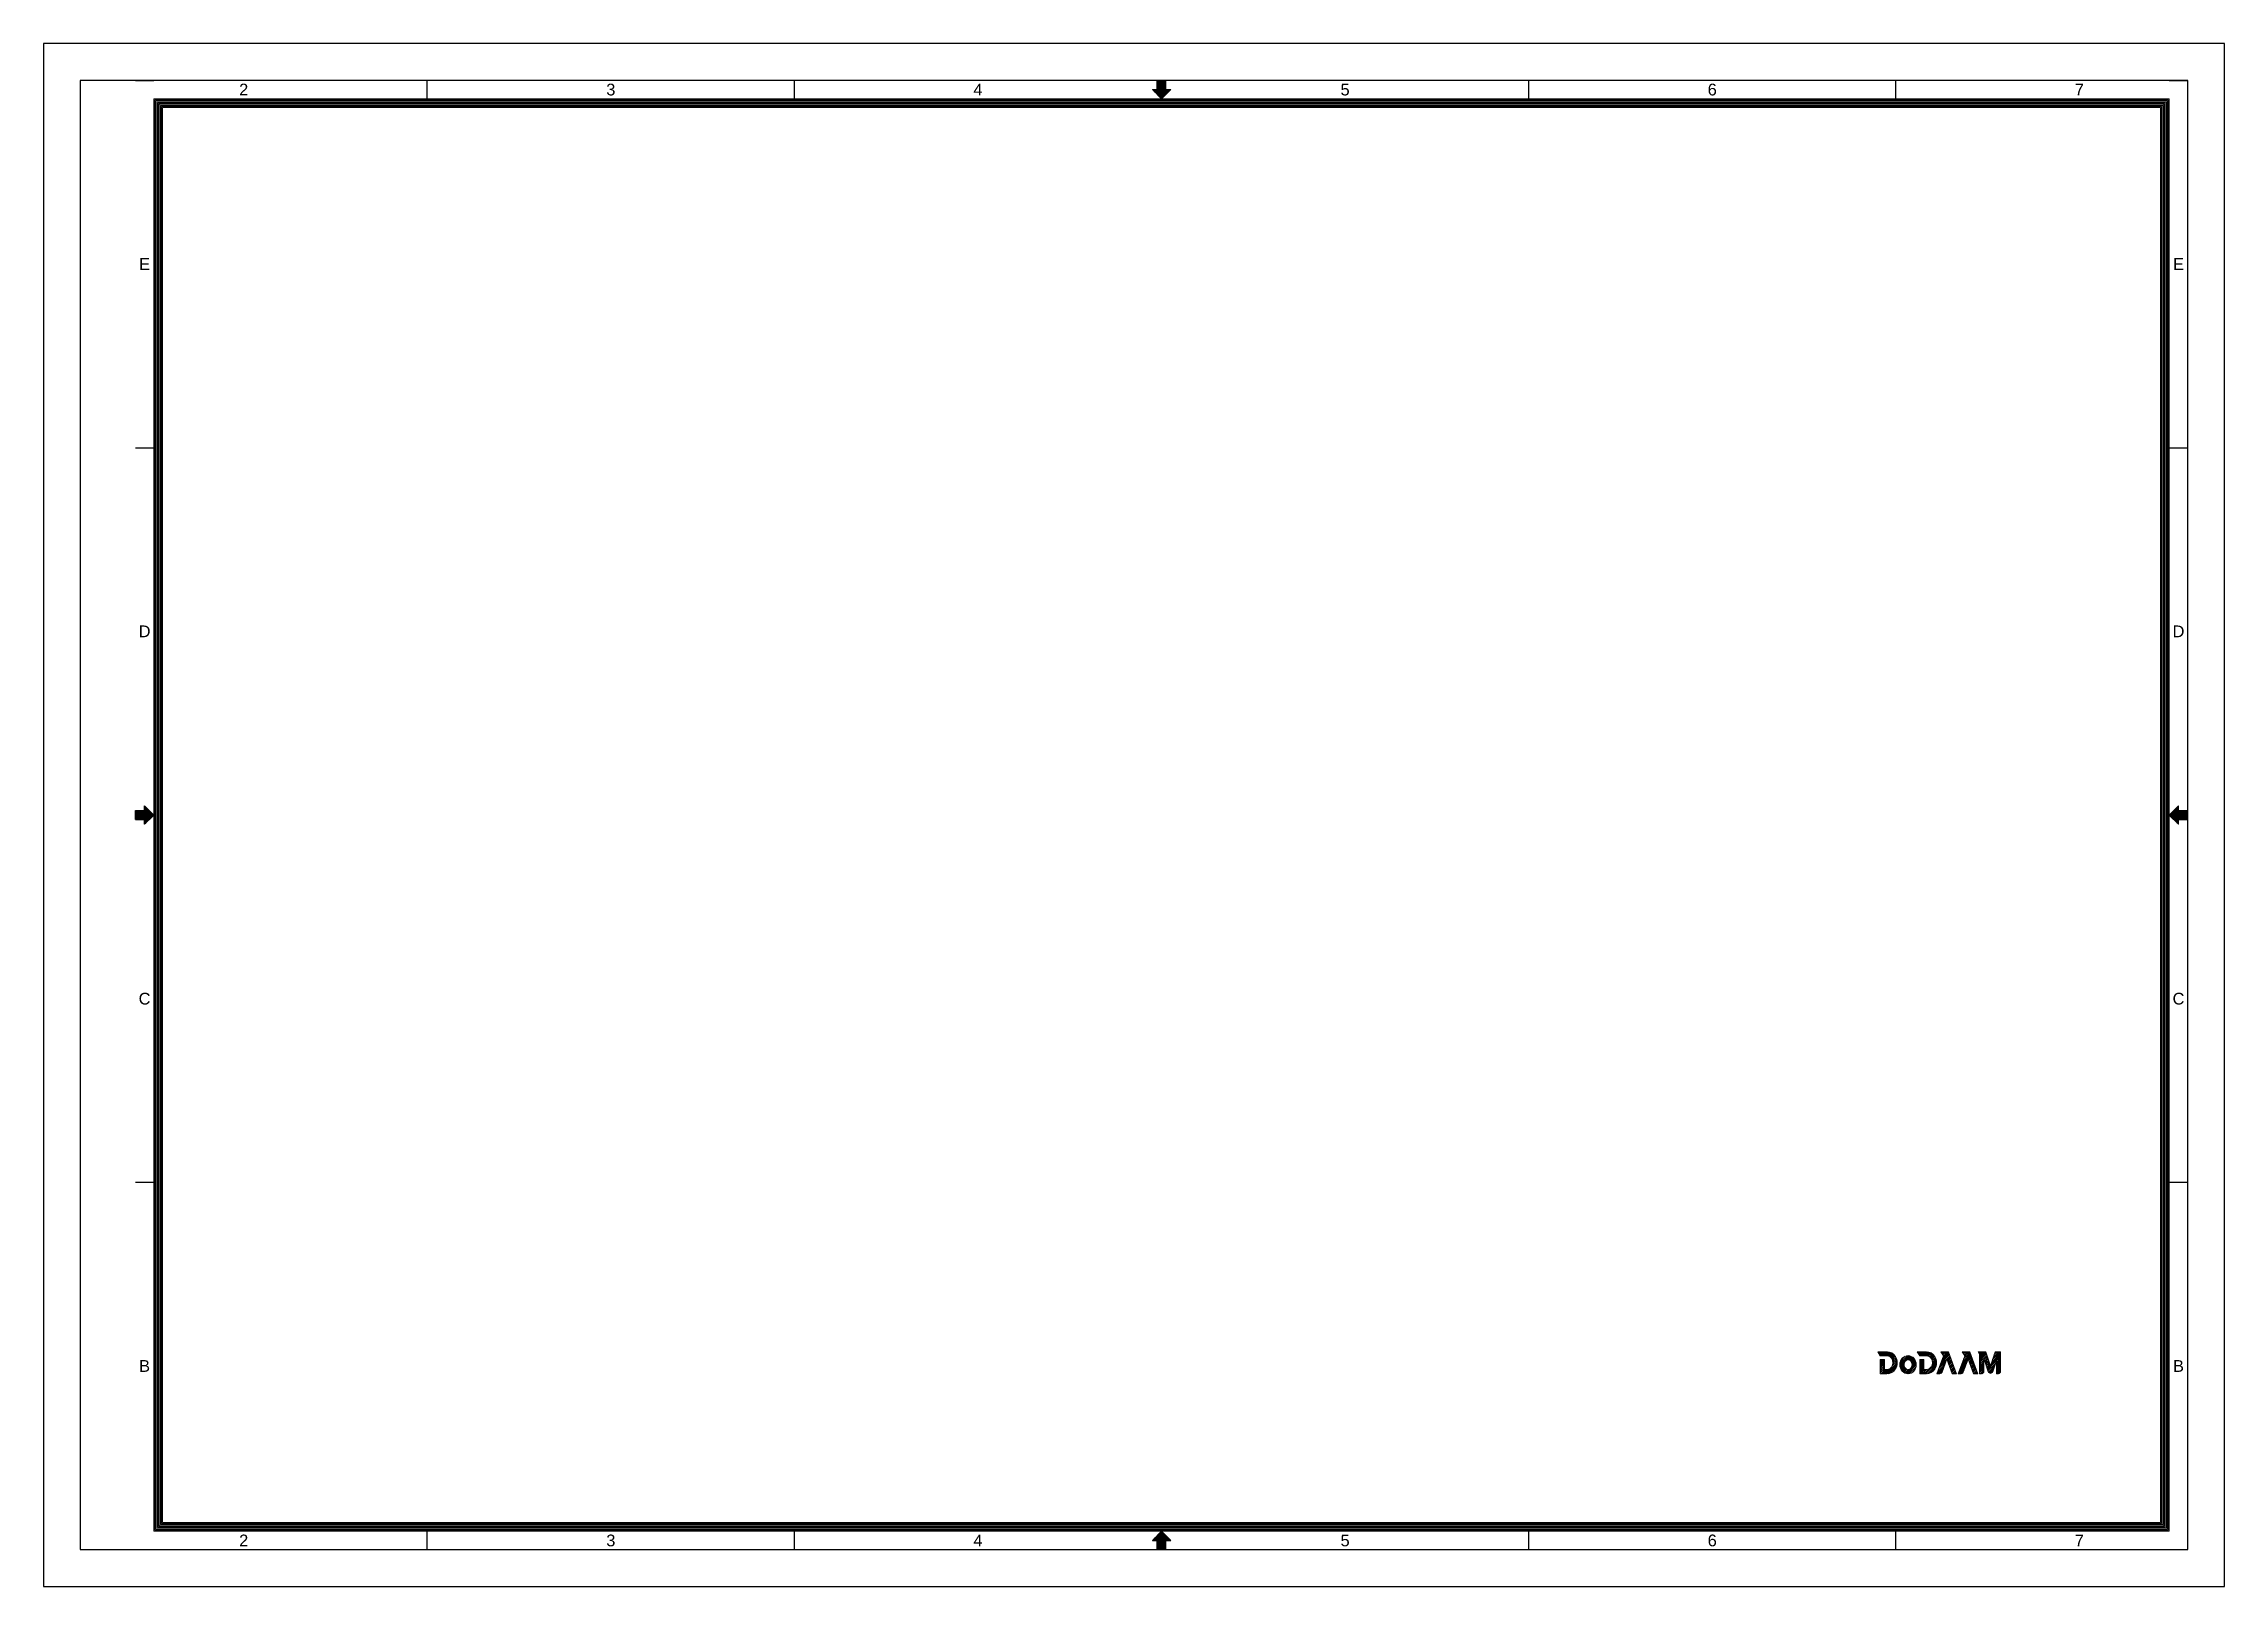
# Model space of a CAD drawing. Extents: x 0 to 594, y 0 to 420.
import ezdxf
from ezdxf.enums import TextEntityAlignment as Align

# ---------------------------------------------------------------- set-up
doc = ezdxf.new("R2010")
doc.units = 0
doc.layers.get('0').update_dxf_attribs({"linetype": 'CONTINUOUS'})
doc.styles.get("Standard").update_dxf_attribs({"font": 'ARIALUNI.TTF', "width": 0.8})

msp = doc.modelspace()

# ---------------------------------------------------------------- linework, layer by layer
for p, q in [((25, 410), (30, 410)), ((104.5, 405), (104.5, 410)), ((204.5, 405), (204.5, 410)), ((303.3, 406.2), (303.3, 410)), ((303.5, 406), (303.5, 410)), ((303.7, 405.8), (303.7, 410)), ((303.9, 405.6), (303.9, 410)), ((304.1, 405.4), (304.1, 410)), ((304.3, 405.2), (304.3, 410)), ((304.5, 405), (304.5, 410)), ((304.7, 405.2), (304.7, 410)), ((304.9, 405.4), (304.9, 410)), ((305.1, 405.6), (305.1, 410)), ((305.3, 405.8), (305.3, 410)), ((305.5, 406), (305.5, 410)), ((305.7, 406.2), (305.7, 410)), ((404.5, 405), (404.5, 410)), ((504.5, 405), (504.5, 410)), ((579, 410), (584, 410)), ((302, 407.5), (303.3, 407.5)), ((302, 407.5), (304.5, 405)), ((302.1, 407.4), (302.1, 407.5)), ((302.3, 407.2), (302.3, 407.5)), ((302.5, 407), (302.5, 407.5)), ((302.7, 406.8), (302.7, 407.5)), ((302.9, 406.6), (302.9, 407.5)), ((303.1, 406.4), (303.1, 407.5)), ((304.5, 405), (307, 407.5)), ((305.7, 407.5), (307, 407.5)), ((305.9, 406.4), (305.9, 407.5)), ((306.1, 406.6), (306.1, 407.5)), ((306.3, 406.8), (306.3, 407.5)), ((306.5, 407), (306.5, 407.5)), ((306.7, 407.2), (306.7, 407.5)), ((306.9, 407.4), (306.9, 407.5)), ((25, 310), (30, 310)), ((579, 310), (584, 310)), ((25, 208.8), (25, 211.2)), ((25, 211.2), (28.8, 211.2)), ((25, 211), (27.5, 211)), ((25, 211), (29, 211)), ((25, 210.8), (29.2, 210.8)), ((25, 210.6), (29.4, 210.6)), ((25, 210.4), (29.6, 210.4)), ((25, 210.2), (29.8, 210.2)), ((25, 210), (30, 210)), ((25, 209.8), (29.8, 209.8)), ((25, 209.6), (29.6, 209.6)), ((25, 209.4), (29.4, 209.4)), ((25, 209.2), (29.2, 209.2)), ((25, 209), (27.5, 209)), ((25, 209), (29, 209)), ((25, 208.8), (28.8, 208.8)), ((27.5, 212.5), (30, 210)), ((27.5, 211.2), (27.5, 212.5)), ((27.5, 212.4), (27.6, 212.4)), ((27.5, 212.2), (27.8, 212.2)), ((27.5, 212), (28, 212)), ((27.5, 211.8), (28.2, 211.8)), ((27.5, 211.6), (28.4, 211.6)), ((27.5, 211.4), (28.6, 211.4)), ((27.5, 207.5), (30, 210)), ((27.5, 207.5), (27.5, 208.8)), ((27.5, 208.6), (28.6, 208.6)), ((27.5, 208.4), (28.4, 208.4)), ((27.5, 208.2), (28.2, 208.2)), ((27.5, 208), (28, 208)), ((579, 210), (581.5, 212.5)), ((579, 210), (581.5, 207.5)), ((579, 210), (584, 210)), ((579.2, 210.2), (584, 210.2)), ((579.2, 209.8), (584, 209.8)), ((579.4, 210.4), (584, 210.4)), ((579.4, 209.6), (584, 209.6)), ((579.6, 210.6), (584, 210.6)), ((579.6, 209.4), (584, 209.4)), ((579.8, 210.8), (584, 210.8)), ((579.8, 209.2), (584, 209.2)), ((580, 211), (584, 211)), ((580, 209), (584, 209)), ((580.2, 211.2), (584, 211.2)), ((580.2, 208.8), (584, 208.8)), ((580.4, 211.4), (581.5, 211.4)), ((580.4, 208.6), (581.5, 208.6)), ((580.6, 211.6), (581.5, 211.6)), ((580.6, 208.4), (581.5, 208.4)), ((580.8, 211.8), (581.5, 211.8)), ((580.8, 208.2), (581.5, 208.2)), ((581, 212), (581.5, 212)), ((581, 208), (581.5, 208)), ((581.2, 212.2), (581.5, 212.2)), ((581.4, 212.4), (581.5, 212.4)), ((581.5, 211.2), (581.5, 212.5)), ((581.5, 207.5), (581.5, 208.8)), ((27.5, 207.8), (27.8, 207.8)), ((27.5, 207.6), (27.6, 207.6)), ((581.2, 207.8), (581.5, 207.8)), ((581.4, 207.6), (581.5, 207.6)), ((25, 110), (30, 110)), ((579, 110), (584, 110)), ((104.5, 10), (104.5, 15)), ((204.5, 10), (204.5, 15)), ((302, 12.5), (304.5, 15)), ((302, 12.5), (303.5, 12.5)), ((302.1, 12.5), (302.1, 12.6)), ((302.3, 12.5), (302.3, 12.8)), ((302.5, 12.5), (302.5, 13)), ((302.7, 12.5), (302.7, 13.2)), ((302.9, 12.5), (302.9, 13.4)), ((303.1, 12.5), (303.1, 13.6)), ((303.3, 10), (303.3, 13.8)), ((303.5, 10), (303.5, 14)), ((303.7, 10), (303.7, 14.2)), ((303.9, 10), (303.9, 14.4)), ((304.1, 10), (304.1, 14.6)), ((304.3, 10), (304.3, 14.8)), ((304.5, 15), (307, 12.5)), ((304.5, 10), (304.5, 15)), ((304.7, 10), (304.7, 14.8)), ((304.9, 10), (304.9, 14.6)), ((305.1, 10), (305.1, 14.4)), ((305.3, 10), (305.3, 14.2)), ((305.5, 10), (305.5, 14)), ((305.5, 12.5), (307, 12.5)), ((305.7, 10), (305.7, 13.8)), ((305.9, 12.5), (305.9, 13.6)), ((306.1, 12.5), (306.1, 13.4)), ((306.3, 12.5), (306.3, 13.2)), ((306.5, 12.5), (306.5, 13)), ((306.7, 12.5), (306.7, 12.8)), ((306.9, 12.5), (306.9, 12.6)), ((404.5, 10), (404.5, 15)), ((504.5, 10), (504.5, 15)), ((25, 10), (30, 10)), ((579, 10), (584, 10))]:
    msp.add_line(p, q)
at = {"color": 7, "linetype": 'Continuous', "lineweight": 9}
for p, q in [((30, 15), (30, 405)), ((30, 405), (579, 405)), ((30.3, 15.3), (30.3, 404.7)), ((30.3, 404.7), (578.7, 404.7)), ((30.6, 15.6), (30.6, 404.4)), ((30.6, 404.4), (578.4, 404.4)), ((30.9, 15.9), (30.9, 404.1)), ((30.9, 404.1), (578.1, 404.1)), ((578.1, 15.9), (578.1, 404.1)), ((578.4, 15.6), (578.4, 404.4)), ((578.7, 15.3), (578.7, 404.7)), ((579, 15), (579, 405)), ((31.2, 16.2), (31.2, 403.8)), ((31.2, 403.8), (577.8, 403.8)), ((31.5, 16.5), (31.5, 403.5)), ((31.5, 403.5), (577.5, 403.5)), ((31.8, 16.8), (31.8, 403.2)), ((31.8, 403.2), (577.2, 403.2)), ((32.1, 17.1), (32.1, 402.9)), ((32.1, 402.9), (576.9, 402.9)), ((32.4, 17.4), (32.4, 402.6)), ((32.4, 402.6), (576.6, 402.6)), ((576.6, 17.4), (576.6, 402.6)), ((576.9, 17.1), (576.9, 402.9)), ((577.2, 16.8), (577.2, 403.2)), ((577.5, 16.5), (577.5, 403.5)), ((577.8, 16.2), (577.8, 403.8)), ((499.59, 63.89), (502.11, 63.89)), ((500.27, 62.74), (499.59, 63.89)), ((499.66, 63.77), (499.78, 63.89)), ((499.83, 63.49), (500.23, 63.89)), ((500, 63.21), (500.67, 63.89)), ((500.16, 62.93), (501.12, 63.89)), ((500.27, 62.74), (502.11, 62.74)), ((500.27, 61.69), (500.38, 61.8)), ((500.27, 61.24), (500.83, 61.8)), ((500.27, 60.79), (501.28, 61.8)), ((500.27, 57.89), (500.27, 61.8)), ((500.27, 61.8), (501.42, 61.8)), ((500.27, 60.34), (501.42, 61.49)), ((500.27, 59.89), (501.42, 61.04)), ((500.27, 59.45), (501.42, 60.59)), ((500.27, 59), (501.42, 60.15)), ((500.27, 58.55), (501.42, 59.7)), ((500.42, 62.74), (501.57, 63.89)), ((500.87, 62.74), (502.02, 63.89)), ((501.32, 62.74), (502.45, 63.87)), ((501.42, 61.8), (501.42, 59.04)), ((501.77, 62.74), (502.82, 63.79)), ((501.86, 57.89), (504.87, 60.9)), ((502.21, 62.73), (503.15, 63.67)), ((502.32, 57.9), (504.84, 60.42)), ((502.59, 62.66), (503.45, 63.52)), ((502.87, 58), (504.7, 59.83)), ((502.9, 62.52), (503.72, 63.34)), ((503.15, 62.32), (503.97, 63.14)), ((503.36, 62.08), (504.18, 62.9)), ((503.52, 61.8), (504.37, 62.64)), ((503.53, 60.01), (504.84, 61.32)), ((503.64, 61.47), (504.53, 62.35)), ((503.71, 61.09), (504.67, 62.04)), ((503.71, 60.64), (504.77, 61.7)), ((505.59, 60.28), (508.11, 62.79)), ((505.62, 60.75), (507.67, 62.8)), ((505.64, 59.87), (508.47, 62.71)), ((505.73, 59.51), (506.75, 60.54)), ((505.8, 61.38), (507.08, 62.66)), ((505.86, 59.19), (506.76, 60.1)), ((506.02, 58.91), (506.86, 59.75)), ((506.21, 58.65), (507.03, 59.47)), ((507.31, 57.96), (510.06, 60.7)), ((507.7, 57.89), (510.08, 60.27)), ((507.87, 61.66), (508.79, 62.57)), ((508.17, 57.92), (510.02, 59.76)), ((508.23, 61.57), (509.07, 62.4)), ((508.5, 61.39), (509.31, 62.2)), ((508.71, 61.14), (509.53, 61.97)), ((508.85, 60.84), (509.71, 61.7)), ((508.89, 59.98), (509.98, 61.07)), ((508.93, 60.47), (509.87, 61.4)), ((510.35, 63.89), (512.86, 63.89)), ((511.03, 62.74), (510.35, 63.89)), ((510.43, 63.76), (510.55, 63.89)), ((510.59, 63.48), (511, 63.89)), ((510.76, 63.2), (511.45, 63.89)), ((510.93, 62.91), (511.9, 63.89)), ((511.03, 62.74), (512.86, 62.74)), ((511.03, 61.67), (511.16, 61.8)), ((511.03, 61.22), (511.61, 61.8)), ((511.03, 60.77), (512.06, 61.8)), ((511.03, 57.89), (511.03, 61.8)), ((511.03, 61.8), (512.18, 61.8)), ((511.03, 60.32), (512.18, 61.47)), ((511.03, 59.87), (512.18, 61.02)), ((511.03, 59.43), (512.18, 60.58)), ((511.03, 58.98), (512.18, 60.13)), ((511.03, 58.53), (512.18, 59.68)), ((511.2, 62.74), (512.35, 63.89)), ((511.65, 62.74), (512.8, 63.89)), ((512.1, 62.74), (513.22, 63.86)), ((512.18, 61.8), (512.18, 59.04)), ((512.55, 62.74), (513.59, 63.79)), ((512.63, 57.89), (515.63, 60.88)), ((512.99, 62.73), (513.93, 63.67)), ((513.09, 57.9), (515.59, 60.4)), ((513.36, 62.66), (514.22, 63.52)), ((513.65, 58.01), (515.44, 59.8)), ((513.67, 62.51), (514.49, 63.34)), ((513.92, 62.31), (514.73, 63.13)), ((514.12, 62.07), (514.95, 62.89)), ((514.27, 59.98), (515.6, 61.31)), ((514.29, 61.78), (515.13, 62.63)), ((514.4, 61.45), (515.29, 62.34)), ((514.46, 60.61), (515.53, 61.68)), ((514.47, 61.07), (515.43, 62.03)), ((515.7, 57.89), (517.46, 62.74)), ((515.78, 57.89), (517.58, 59.69)), ((515.92, 58.48), (517.83, 60.39)), ((516.17, 59.18), (518.09, 61.1)), ((516.43, 59.88), (518.34, 61.8)), ((516.68, 60.59), (519.17, 63.08)), ((517.46, 62.74), (516.78, 63.89)), ((518.87, 63.89), (516.78, 63.89)), ((516.8, 63.85), (516.84, 63.89)), ((516.94, 61.29), (519.05, 63.4)), ((516.97, 63.57), (517.29, 63.89)), ((517.09, 58.33), (518.38, 61.89)), ((517.14, 63.29), (517.74, 63.89)), ((517.19, 62), (518.93, 63.73)), ((517.3, 63.01), (518.19, 63.89)), ((517.45, 62.7), (518.63, 63.89)), ((519.82, 57.89), (518.38, 61.89)), ((518.39, 61.85), (519.29, 62.75)), ((518.51, 61.52), (519.41, 62.42)), ((518.63, 61.19), (519.53, 62.09)), ((518.75, 60.86), (519.65, 61.76)), ((521.05, 57.89), (518.87, 63.89)), ((518.87, 60.53), (519.77, 61.43)), ((518.99, 60.2), (519.89, 61.1)), ((519.11, 59.87), (520, 60.77)), ((519.23, 59.54), (520.12, 60.44)), ((519.35, 59.21), (520.24, 60.11)), ((519.47, 58.88), (520.36, 59.78)), ((519.58, 58.55), (520.48, 59.45)), ((521.51, 57.89), (523.26, 62.74)), ((521.62, 57.89), (523.36, 59.64)), ((521.7, 58.42), (523.62, 60.34)), ((521.96, 59.13), (523.87, 61.04)), ((522.21, 59.83), (524.13, 61.75)), ((522.47, 60.54), (524.98, 63.05)), ((523.26, 62.74), (522.59, 63.89)), ((524.68, 63.89), (522.59, 63.89)), ((522.62, 63.83), (522.68, 63.89)), ((522.72, 61.24), (524.86, 63.38)), ((522.79, 63.55), (523.13, 63.89)), ((522.89, 58.33), (524.18, 61.89)), ((522.95, 63.27), (523.57, 63.89)), ((522.98, 61.94), (524.74, 63.71)), ((523.12, 62.98), (524.02, 63.89)), ((523.23, 62.65), (524.47, 63.89)), ((525.63, 57.89), (524.18, 61.89)), ((524.2, 61.82), (525.1, 62.72)), ((524.32, 61.49), (525.22, 62.39)), ((524.44, 61.16), (525.34, 62.06)), ((524.56, 60.83), (525.46, 61.73)), ((526.85, 57.89), (524.68, 63.89)), ((524.68, 60.5), (525.58, 61.4)), ((524.8, 60.18), (525.7, 61.07)), ((524.92, 59.85), (525.82, 60.74)), ((525.04, 59.52), (525.94, 60.41)), ((525.16, 59.19), (526.06, 60.08)), ((525.28, 58.86), (526.18, 59.75)), ((525.4, 58.53), (526.29, 59.42)), ((526.91, 63.89), (529.04, 63.89)), ((527.34, 63.17), (526.91, 63.89)), ((527.01, 63.73), (527.17, 63.89)), ((527.17, 63.45), (527.62, 63.89)), ((527.34, 63.16), (528.06, 63.89)), ((527.34, 62.71), (528.51, 63.89)), ((527.34, 62.26), (528.96, 63.89)), ((527.34, 61.82), (529.13, 63.61)), ((527.34, 61.37), (529.24, 63.27)), ((527.34, 57.89), (527.34, 63.17)), ((527.34, 60.92), (529.35, 62.93)), ((527.34, 60.47), (528.49, 61.62)), ((527.34, 60.02), (528.49, 61.17)), ((527.34, 59.57), (528.49, 60.72)), ((527.34, 59.12), (528.49, 60.27)), ((527.34, 58.67), (528.49, 59.82)), ((528.49, 58.56), (528.49, 62.05)), ((528.49, 62.05), (529.67, 58.45)), ((528.59, 61.72), (529.46, 62.59)), ((528.71, 61.39), (529.57, 62.25)), ((528.82, 61.05), (529.69, 61.92)), ((528.93, 60.71), (529.8, 61.58)), ((529.04, 63.89), (530.3, 60.03)), ((529.04, 60.37), (529.91, 61.24)), ((529.15, 60.03), (530.02, 60.9)), ((529.26, 59.7), (530.13, 60.56)), ((529.37, 59.36), (530.24, 60.23)), ((529.48, 59.02), (533.04, 62.58)), ((529.59, 58.68), (531.71, 60.8)), ((529.71, 58.35), (531.49, 60.13)), ((529.92, 58.11), (531.27, 59.46)), ((531.57, 63.89), (530.3, 60.03)), ((530.43, 60.42), (533.04, 63.03)), ((530.65, 61.08), (533.04, 63.48)), ((530.87, 61.75), (533, 63.89)), ((531.89, 61.36), (530.94, 58.45)), ((531.09, 62.42), (532.55, 63.89)), ((531.31, 63.09), (532.11, 63.89)), ((531.53, 63.76), (531.66, 63.89)), ((531.57, 63.89), (533.04, 63.89)), ((531.89, 60.98), (533.04, 62.13)), ((531.89, 60.53), (533.04, 61.68)), ((531.89, 61.36), (531.89, 57.89)), ((531.89, 60.08), (533.04, 61.23)), ((531.89, 59.64), (533.04, 60.79)), ((531.89, 59.19), (533.04, 60.34)), ((531.89, 58.74), (533.04, 59.89)), ((531.89, 58.29), (533.04, 59.44)), ((533.04, 63.89), (533.04, 58.56)), ((500.27, 58.1), (501.42, 59.25)), ((500.27, 57.89), (502.1, 57.89)), ((500.51, 57.89), (501.66, 59.04)), ((500.96, 57.89), (502.11, 59.04)), ((501.41, 57.89), (502.67, 59.15)), ((501.42, 59.04), (502.1, 59.04)), ((503.89, 58.57), (504.09, 58.77)), ((506.44, 58.43), (507.25, 59.24)), ((506.69, 58.23), (507.55, 59.09)), ((506.98, 58.07), (507.95, 59.05)), ((508.87, 58.16), (509.73, 59.03)), ((511.03, 58.08), (512.18, 59.23)), ((511.03, 57.89), (512.86, 57.89)), ((511.29, 57.89), (512.44, 59.04)), ((511.74, 57.89), (512.89, 59.04)), ((512.18, 59.04), (512.86, 59.04)), ((512.19, 57.89), (513.46, 59.16)), ((515.7, 57.89), (516.46, 57.89)), ((516.23, 57.89), (517.32, 58.99)), ((516.74, 57.95), (517.07, 58.28)), ((519.7, 58.22), (520.6, 59.12)), ((519.82, 57.89), (520.72, 58.79)), ((519.82, 57.89), (521.05, 57.89)), ((520.27, 57.89), (520.84, 58.46)), ((520.72, 57.89), (520.96, 58.13)), ((521.51, 57.89), (522.26, 57.89)), ((522.06, 57.89), (523.11, 58.93)), ((522.61, 57.99), (522.83, 58.21)), ((525.52, 58.2), (526.41, 59.09)), ((525.63, 57.89), (526.85, 57.89)), ((525.66, 57.89), (526.53, 58.77)), ((526.11, 57.89), (526.65, 58.44)), ((526.55, 57.89), (526.77, 58.11)), ((527.34, 58.22), (528.49, 59.37)), ((527.34, 57.89), (527.82, 57.89)), ((527.45, 57.89), (528.49, 58.92)), ((527.91, 57.89), (528.48, 58.47)), ((530.26, 58), (531.05, 58.79)), ((531.89, 57.89), (532.38, 57.89)), ((531.94, 57.89), (533.04, 58.99)), ((532.39, 57.89), (533.04, 58.54)), ((30, 15), (579, 15)), ((30.3, 15.3), (578.7, 15.3)), ((30.6, 15.6), (578.4, 15.6)), ((30.9, 15.9), (578.1, 15.9)), ((31.2, 16.2), (577.8, 16.2)), ((31.5, 16.5), (577.5, 16.5)), ((31.8, 16.8), (577.2, 16.8)), ((32.1, 17.1), (576.9, 17.1)), ((32.4, 17.4), (576.6, 17.4))]:
    msp.add_line(p, q, dxfattribs=at)
for points in [[(0, 0), (594, 0), (594, 420), (0, 420)], [(10, 10), (584, 10), (584, 410), (10, 410)]]:
    msp.add_lwpolyline(points, close=True)
for centre, radius, start, end in [((502.1, 60.56), 1.52, 270, 327.60422), ((502.11, 61.21), 2.67, 31.66845, 90), ((502.11, 61.21), 1.52, 31.66845, 90), ((501.58, 60.89), 2.14, 327.60422, 31.66845), ((501.58, 60.89), 3.29, 327.60422, 31.66845), ((512.86, 61.21), 2.67, 31.66845, 90), ((512.86, 61.21), 1.52, 31.66845, 90), ((512.86, 60.56), 1.52, 270, 327.60422), ((512.34, 60.89), 2.14, 327.60422, 31.66845), ((512.34, 60.89), 3.29, 327.60422, 31.66845), ((502.1, 60.56), 2.67, 270, 327.60422), ((512.86, 60.56), 2.67, 270, 327.60422), ((516.46, 58.56), 0.668, 270, 340.09542), ((522.26, 58.56), 0.668, 270, 340.09542), ((527.82, 58.56), 0.668, 270, 0), ((530.3, 58.66), 0.668, 198.18425, 341.81575), ((532.38, 58.56), 0.668, 270, 0)]:
    msp.add_arc(centre, radius, start, end, dxfattribs=at)
msp.add_ellipse((507.84, 60.35), major_axis=(0, -2.46), ratio=0.913043, dxfattribs=at)
msp.add_open_spline([(507.84, 59.04), (507.97, 59.04), (508.1, 59.07), (508.35, 59.18), (508.47, 59.27), (508.69, 59.5), (508.78, 59.65), (508.9, 59.98), (508.93, 60.17), (508.93, 60.54), (508.9, 60.72), (508.77, 61.05), (508.68, 61.2), (508.46, 61.43), (508.34, 61.52), (508.09, 61.63), (507.96, 61.66), (507.7, 61.66), (507.57, 61.63), (507.32, 61.51), (507.2, 61.42), (506.98, 61.18), (506.89, 61.04), (506.77, 60.7), (506.74, 60.52), (506.74, 60.15), (506.78, 59.96), (506.91, 59.63), (507, 59.49), (507.22, 59.26), (507.34, 59.17), (507.59, 59.06), (507.71, 59.04), (507.84, 59.04)], degree=3, knots=[0, 0, 0, 0, 0.393716, 0.393716, 0.787432, 0.787432, 1.181149, 1.181149, 1.574865, 1.574865, 1.968581, 1.968581, 2.362297, 2.362297, 2.756014, 2.756014, 3.14973, 3.14973, 3.543446, 3.543446, 3.937162, 3.937162, 4.330878, 4.330878, 4.724595, 4.724595, 5.118311, 5.118311, 5.512027, 5.512027, 5.905743, 5.905743, 6.283185, 6.283185, 6.283185, 6.283185], dxfattribs=at)

# ---------------------------------------------------------------- texts
for s, p in [('2', (54.5, 407.5)), ('3', (154.5, 407.5)), ('4', (254.5, 407.5)), ('5', (354.5, 407.5)), ('6', (454.5, 407.5)), ('7', (554.5, 407.5)), ('E', (27.5, 360)), ('E', (581.5, 360)), ('D', (27.5, 260)), ('D', (581.5, 260)), ('C', (27.5, 160)), ('C', (581.5, 160)), ('B', (27.5, 60)), ('B', (581.5, 60)), ('2', (54.5, 12.5)), ('3', (154.5, 12.5)), ('4', (254.5, 12.5)), ('5', (354.5, 12.5)), ('6', (454.5, 12.5)), ('7', (554.5, 12.5))]:
    msp.add_text(s, height=3.2).set_placement(p, align=Align.MIDDLE_CENTER)

doc.saveas('drawing.dxf')
